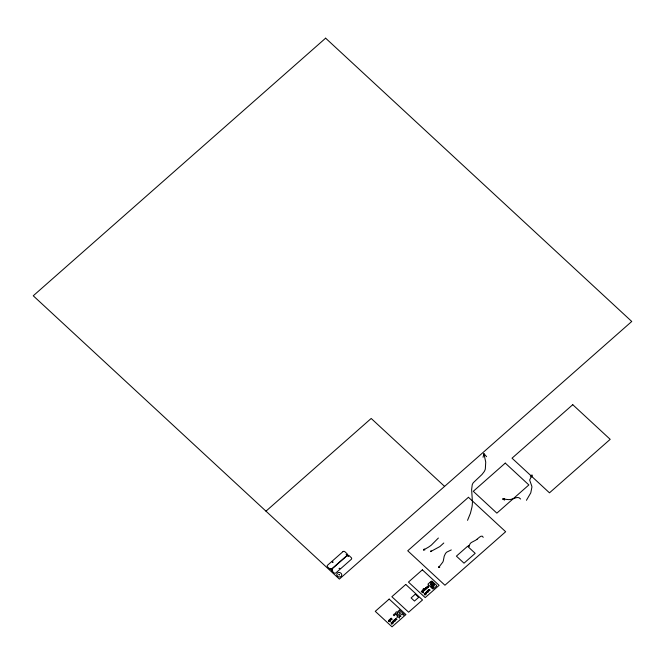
<?xml version="1.0" encoding="UTF-8"?>
<svg xmlns="http://www.w3.org/2000/svg" width="665" height="665" viewBox="0 0 665 665"><rect width="100%" height="100%" fill="white"/><g stroke="black" fill="none" stroke-linecap="round" stroke-linejoin="round"><path stroke-width="1" d="M531.759 476.98L531.992 475.101L530.313 476.148M483.056 457.262L483.904 453.638L486.597 456.68M439.781 567.079L438.692 567.436L438.991 566.422M469.465 545.89L468.8 546.248L470.238 543.546A7.531 6.658 17.5 0 1 471.41 542.474L474.212 540.977A18.495 16.367 17.5 0 0 477.104 539.24M431.527 551.277L430.546 551.618L430.945 550.745M467.537 520.346L470.446 513.214L471.951 507.146A45.893 40.59 17.5 0 0 472.433 501.942L471.626 489.615L472.217 484.818A10.856 9.609 17.5 0 1 473.289 482.724L481.967 474.511L484.211 471.601A14.854 13.134 17.5 0 0 485.325 469.025L485.733 462.092L483.904 453.638M531.992 475.101L529.656 480.047L531.335 484.835A8.396 7.423 17.5 0 1 531.925 487.054L530.77 492.865L526.439 500.28M393.871 621.517L393.231 621.334L393.622 620.96M426.955 592.374C426.223 590.761 425.824 593.313 427.246 591.983M438.393 538.01L431.344 545.109A56.176 49.692 17.5 0 1 428.252 547.295L423.547 549.947L424.245 548.991M443.788 542.997L439.873 546.555L430.546 551.618M438.692 567.436L442.79 562.141A12.294 10.873 17.5 0 0 443.405 560.429L444.195 556.256L445.434 553.596A9.534 8.437 17.5 0 1 446.764 552.125L451.294 549.913M390.172 618.982L389.524 619.755L390.413 620.536L390.006 619.564L391.261 619.788L390.488 619.223M265.975 511.161L371.186 418.46L444.586 486.381M428.011 584.078L431.311 581.177M422.084 590.886L421.261 591.617L422.765 592.723L423.588 591.991L422.774 592.282L422.898 591.609L421.801 591.567L422.35 591.085M428.493 585.998C426.955 585.275 428.351 588.766 428.576 586.048M425.11 589.963L424.162 588.941L423.256 589.074M426.888 588.392L426.332 587.644M425.933 592.939L425.575 593.255L425.957 592.956M433.422 588.857L436.714 585.956M426.007 592.615C424.536 591.875 425.658 595.375 426.124 592.681M392.899 621.783C391.436 620.96 392.583 624.568 392.973 621.825M423.123 589.955L423.555 590.911L422.258 590.736L423.555 591.343M426.016 587.403C424.885 587.619 425.982 589.614 426.664 588.301M477.071 539.207C478.584 538.052 482.042 534.062 483.222 537.328M426.016 589.182L425.633 589.248A1.172 1.039 17.5 0 1 425.741 589.423L424.445 588.808L425.683 588.999M430.031 590.071L429.673 590.113A1.172 1.039 17.5 0 1 429.781 590.287L428.484 589.672L429.723 589.872M396.947 619.223L396.531 619.273A1.172 1.039 17.5 0 1 396.673 619.456L395.376 618.849L396.614 619.04M427.495 590.986L428.368 591.518L428.11 592.232L426.922 591.26L427.578 590.969M391.128 618.242L390.704 618.807L391.868 619.738L392.134 619.015L391.161 618.791L391.17 618.226M394.254 619.905L393.83 620.478L395.002 621.409L395.259 620.686L394.287 620.462L394.295 619.896M504.619 500.08L502.69 499.008L504.702 498.534M397.487 613.77L397.795 613.039A1.962 1.737 17.5 0 0 397.52 612.507A1.521 1.347 17.5 0 0 396.722 611.9A1.413 1.247 17.5 0 0 396.19 611.925L395.201 613.62A5.47 4.838 17.5 0 0 394.52 613.928L394.445 613.978A7.631 6.75 17.5 0 0 393.946 614.285L393.364 614.95L393.747 615.532A1.421 1.255 17.5 0 0 394.179 615.699L395.027 614.842A1.239 1.097 17.5 0 1 395.209 614.477L396.032 613.953A3.558 3.15 17.5 0 1 396.855 613.778A3.367 2.984 17.5 0 1 397.254 613.762L397.321 613.77M423.547 549.947L424.852 549.93M423.406 591.152L424.012 590.836L423.422 590.188M502.69 499.008L508.692 499.631A12.918 11.421 17.5 0 0 510.861 499.373C513.962 498.966 518.243 495.541 520.612 499.033M434.004 583.596L434.445 584.128A1.147 1.014 17.5 0 1 434.361 584.61L433.106 584.202M427.121 587.153L428.202 587.237L426.498 586.995L427.238 588.084L427.063 587.212M424.694 593.812L426.24 594.086L424.012 593.612L425.093 595.092L424.619 593.878M391.585 622.98L393.131 623.255L390.904 622.789L391.984 624.269L391.51 623.047M389.166 621.185C389.914 621.941 390.397 619.714 390.313 621.318A0.989 0.873 17.5 0 1 389.017 621.509L388.925 621.451A1.372 1.214 17.5 0 1 388.676 621.243L388.584 620.395A1.031 0.914 17.5 0 1 389.524 620.054M431.934 581.094L436.564 585.375M428.16 584.66L432.79 588.941M394.137 621.152C394.378 623.147 391.776 620.295 393.647 620.96M389 621.043L389.474 620.071M424.869 589.847C423.389 591.335 424.403 588.035 422.99 589.514A0.923 0.815 17.5 0 1 423.264 589.082M431.078 582.016L433.389 586.098M432.624 587.403L430.297 582.407M430.346 584.211L432.2 588.018M433.306 583.022L432.99 582.482A0.865 0.765 17.5 0 0 431.934 582.374L431.635 582.773A1.496 1.322 17.5 0 0 431.643 583.571M433.347 583.396L434.453 585.956M468.609 545.533L468.8 546.248M432.94 587.519A1.496 1.33 17.5 0 1 431.302 586.929M432.923 587.478A1.446 1.28 17.5 0 0 433.48 587.137L432.682 586.04A1.006 0.889 17.5 0 1 432.458 585.765L432.333 585.167A1.737 1.538 17.5 0 1 432.491 584.618L432.516 584.568A1.056 0.939 17.5 0 1 433.023 584.061M433.846 583.538A1.081 0.956 17.5 0 1 433.422 583.205M394.927 619.697L395.642 619.93L394.935 619.655M428.036 590.52L428.75 590.761L428.036 590.503M396.024 619.822C394.345 621.783 394.428 617.743 396.024 619.822M429.133 590.645C427.454 592.59 427.595 588.55 429.133 590.645M425.75 588.126L426.448 588.35L425.75 588.101M424.677 589.855L423.987 589.689L424.677 589.83M330.355 568.509L331.037 568.633L330.364 568.475M331.926 569.955L332.6 570.08L331.926 569.955M332.309 562L332.99 562.116L332.309 562M338.926 574.701L339.607 574.826L338.934 574.668M339.183 568.351L339.857 568.475L339.183 568.326M346.241 554.51L346.922 554.635L346.241 554.51M347.812 555.957L348.485 556.081L347.812 555.957M392.94 622.299L392.5 622.44L392.94 622.315M428.534 586.513L428.061 586.638L428.526 586.563M397.703 616.089L396.764 617.386L398.401 616.887L399.549 618.184L399.424 616.58L401.07 616.081L399.341 615.591L399.216 613.986L398.277 615.283L396.556 614.784L397.703 616.089M325.626 38.171L33.25 295.784L339.374 579.09L631.75 321.469L325.626 38.171M342.982 551.634L327.554 565.225A1.347 1.189 17.5 0 0 327.596 566.929L329.765 568.941A1.347 1.189 17.5 0 0 331.652 569.016L347.08 555.425A1.347 1.189 17.5 0 0 347.03 553.721L344.861 551.717A1.347 1.189 17.5 0 0 342.982 551.634M347.197 555.541L331.769 569.132A1.347 1.189 17.5 0 0 331.818 570.836L333.988 572.839A1.347 1.189 17.5 0 0 335.867 572.922L351.295 559.332A1.347 1.189 17.5 0 0 351.253 557.627L349.083 555.624A1.347 1.189 17.5 0 0 347.197 555.541M505.267 463.106L473.272 491.302L496.863 513.139L528.866 484.943L505.267 463.106M572.748 404.686L512.025 458.185L549.473 492.832L610.187 439.332L572.748 404.686M468.443 497.287L407.728 550.786L444.935 585.225L505.658 531.726L468.443 497.287M389.175 599.082L375.268 611.335L392.018 626.829L405.924 614.576L389.175 599.082M405.766 584.46L391.86 596.713L408.609 612.216L422.516 599.963L405.766 584.46M422.358 569.839L408.451 582.091L425.201 597.594L439.108 585.341L422.358 569.839M467.578 546.289L456.406 556.139L464.02 563.18L475.192 553.338L467.578 546.289M415.301 594.202L411.095 597.918L414.478 601.052L418.692 597.336L415.301 594.202M399.466 610.129L397.919 611.501L398.8 612.315L399.399 611.783L400.189 612.507L399.582 613.039L401.253 614.585L402.034 613.903L403.48 615.25L404.262 614.568L399.466 610.129M431.959 585.508L431.402 585.998L432.3 586.821L432.857 586.339L431.959 585.508M337.463 576.189A2.527 2.236 17.5 0 0 341.669 575.533A2.527 2.236 17.5 0 0 338.676 572.515A2.527 2.236 17.5 0 0 337.463 576.189"/></g></svg>
